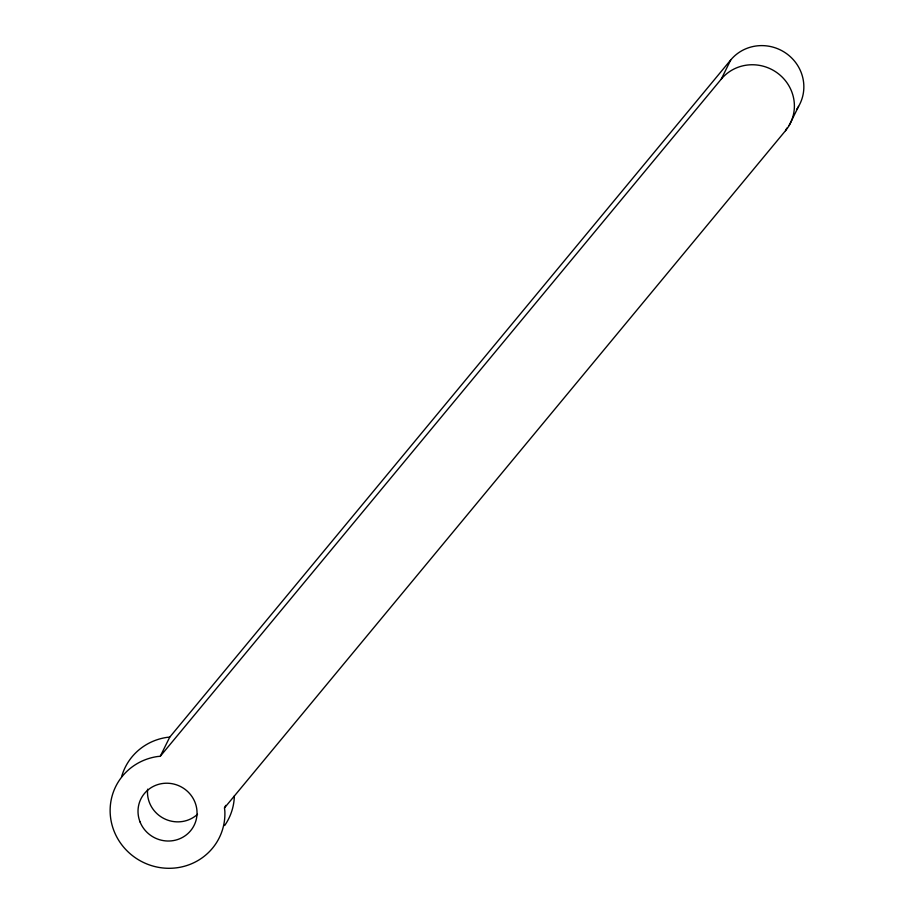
<?xml version="1.0" encoding="UTF-8"?>
<svg xmlns="http://www.w3.org/2000/svg" width="914" height="914" viewBox="0 0 914 914"><rect width="100%" height="100%" fill="white"/><g stroke="black" fill="none" stroke-linecap="round" stroke-linejoin="round"><path stroke-width="1.37" d="M225.747 805.36L224.49 807.919L224.855 811.312A57.765 55.8 26.3 0 1 172.415 868.209A57.765 55.8 26.3 0 1 110.605 817.802A57.765 55.8 26.3 0 1 157.665 756.506L160.258 756.301L169.73 737.152L730.743 59.947A41.267 39.862 26.3 0 1 787.32 54.2A41.267 39.862 26.3 0 1 796.517 109.554M160.258 756.301L721.283 79.095L730.743 59.947M224.49 807.919L785.514 130.691L786.783 128.131M789.102 125.561L798.573 106.412M169.73 737.152L167.125 737.358A57.765 55.8 26.3 0 0 121.585 776.831M721.283 79.095A41.267 39.862 26.3 0 1 778.877 74.137A41.267 39.862 26.3 0 1 785.514 130.691M234.361 795.843A57.765 55.8 26.3 0 1 224.638 825.548M197.515 814.271A29.705 28.7 26.3 0 1 164.074 818.601A29.705 28.7 26.3 0 1 147.634 789.182M140.071 821.994A29.705 28.7 26.3 0 0 190.649 830.689A29.705 28.7 26.3 0 0 171.843 783.652A29.705 28.7 26.3 0 0 140.071 821.994"/></g></svg>
